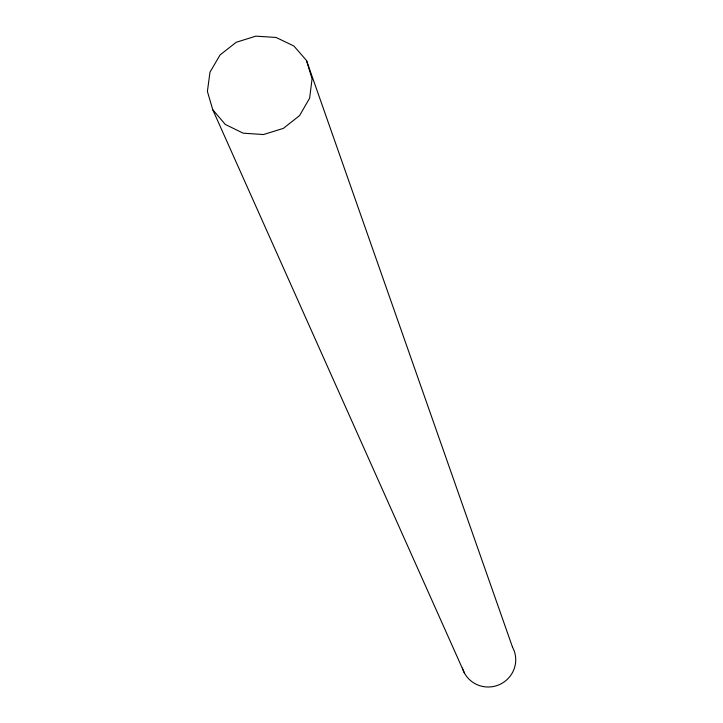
<?xml version="1.0" encoding="UTF-8"?>
<svg xmlns="http://www.w3.org/2000/svg" width="723" height="723" viewBox="0 0 723 723"><rect width="100%" height="100%" fill="white"/><g stroke="black" fill="none" stroke-linecap="round" stroke-linejoin="round"><path stroke-width="1.08" d="M512.544 647.257L306.516 60.506L293.872 45.992L276.078 37.46L255.834 36.15L236.195 42.286L220.099 54.912L209.995 72.137L207.393 91.405L212.77 109.769L464.401 672.95M212.77 109.769L225.305 124.446L243.136 133.159L263.534 134.541L283.371 128.369L299.566 115.599L309.634 98.192L312.074 78.834L306.516 60.506M512.553 647.248A27.302 26.778 -21.7 0 1 498.798 684.88A27.302 26.778 -21.7 0 1 462.386 668.097"/></g></svg>
